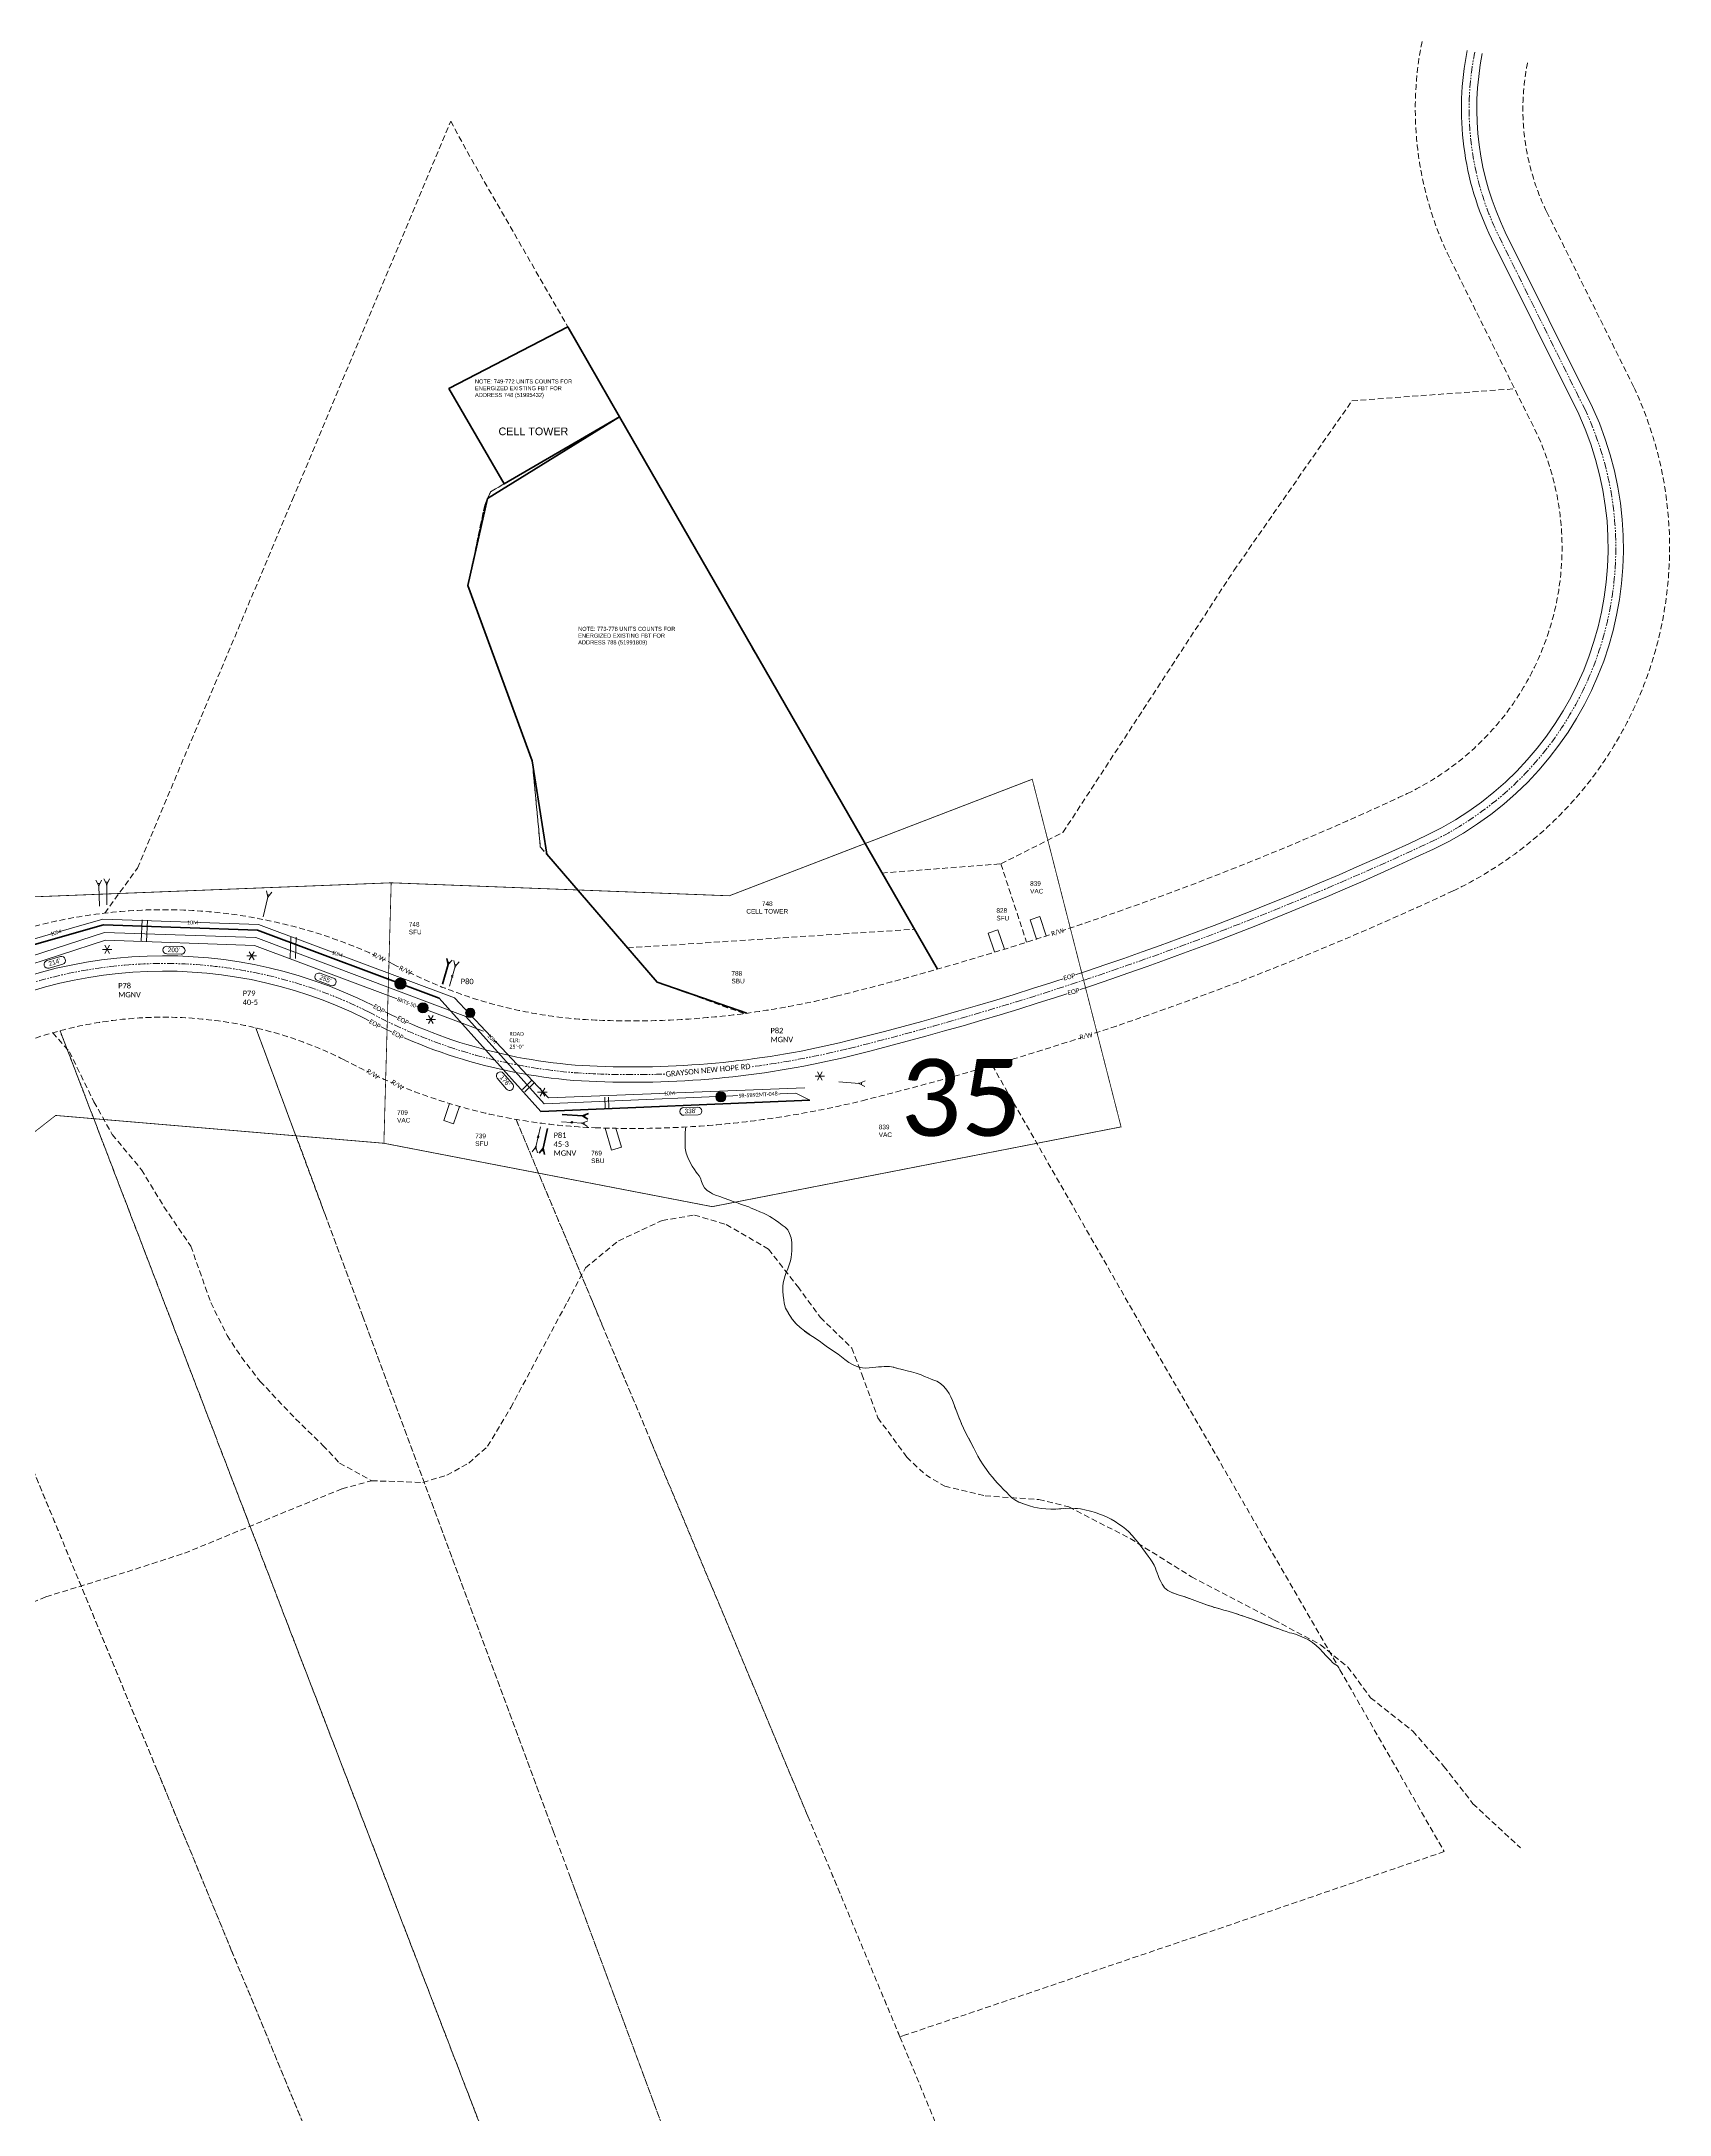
# Model space of a CAD drawing. Header units: inches. Extents: x 0 to 2372193, y 0 to 1426201.
# Drawn here: x 2370074 to 2372193, y 1423503 to 1426201 of the extents above; entities that cross this region are included whole.
import ezdxf
from ezdxf import colors
from ezdxf.entities.mleader import LeaderData, LeaderLine
from ezdxf.enums import TextEntityAlignment as Align
from ezdxf.math import Vec2, Vec3

# ---------------------------------------------------------------- set-up
doc = ezdxf.new("R2010")
doc.units = ezdxf.units.IN
doc.header["$MEASUREMENT"] = 0
doc.linetypes.add('DASHED', pattern=[0.75, 0.5, -0.25])
doc.linetypes.add('PHANTOM2', pattern=[1.25, 0.625, -0.125, 0.125, -0.125, 0.125, -0.125])
for name, color, linetype in [('ADDRESS', 6, 'Continuous'), ('AERIAL CABLE EX', 5, 'Continuous'), ('Center Line', 1, 'PHANTOM2'), ('EOP', 6, 'Continuous'), ('ga_clayton', 7, 'Continuous'), ('Grouping_Boundary', 2, 'Continuous'), ('HOUSE', 162, 'Continuous'), ('LINE LABELS', 7, 'Continuous'), ('Parcels', 7, 'Continuous'), ('POLE INFO', 7, 'Continuous'), ('REELS BUBBLES', 87, 'Continuous'), ('Right_of_Way', 7, 'Continuous'), ('SPAN LENGTHS', 7, 'Continuous'), ('STREET NAMES', 250, 'Continuous')]:
    doc.layers.add(name, color=color, linetype=linetype)
for name, color, linetype, lineweight in [('AnchorGuyProposed', 1, 'Continuous', 50), ('AnchorGuyRemove', 7, 'Continuous', 0), ('DRIVEWAYS', 250, 'Continuous', 20), ('OVERLASH', 255, 'Continuous', 0), ('Poles', 7, 'Continuous', 0), ('PROP CABLE', 1, 'Continuous', 50), ('PROPOSED_AERIAL', 1, 'Continuous', 60), ('ROAD CLEARENCE TEXT', 7, 'Continuous', 0)]:
    doc.layers.add(name, color=color, linetype=linetype, lineweight=lineweight)
doc.styles.add('Annotative', font='arial.ttf')
doc.styles.add('calibri', font='calibri.ttf')
doc.styles.add('Legend', font='calibri.ttf')
doc.styles.add('PROPOSED', font='calibri.ttf')
doc.styles.get("Standard").update_dxf_attribs({"font": 'arial.ttf'})

# ---------------------------------------------------------------- blocks, each defined once
blk = doc.blocks.new('_Open90')
at = {"color": 0, "linetype": 'ByBlock', "lineweight": -2}
for p, q in [((0, 0), (-1, 0)), ((-0.5, 0.5), (0, 0)), ((0, 0), (-0.5, -0.5))]:
    blk.add_line(p, q, dxfattribs=at)
blk = doc.blocks.new('ACMAP_ANN_TEMPLATE_SPANS')
at = {"color": 0, "linetype": 'ByBlock', "lineweight": -2}
for p, q in [((-8.2, 12.5), (22.7, 12.5)), ((-8.2, -4.5), (22.7, -4.5))]:
    blk.add_line(p, q, dxfattribs=at)
for centre, start, end in [((-8.2, 4), 90, 270), ((22.7, 4), 270, 90)]:
    blk.add_arc(centre, 8.49, start, end, dxfattribs=at)
at = {"color": 18, "lineweight": 50, "true_color": 0x000000, "style": 'Annotative'}
blk.add_attdef('AERIALFOOT', text='', height=10, dxfattribs=at).set_placement((6.7, 4.7), align=Align.MIDDLE_CENTER)
blk = doc.blocks.new('POLES')
at = {"layer": 'Poles'}
for points in [[(-0.93, 1.72), (1.13, -1.84)], [(-0.93, -1.84), (1.13, 1.71)], [(-1.96, -0.06), (2.16, -0.06)]]:
    blk.add_lwpolyline(points, dxfattribs=at)
blk = doc.blocks.new('*U267')
blk.add_line((-6.61, 5.28), (-7.09, 4.61))
for points in [[(-7.28, 6.53), (-6.18, 4.46), (-8.49, 4.83)], [(-6.18, 4.46), (-5.96, 4.49)], [(0, 0), (-6.18, 4.46)], [(-6.14, 4.24), (-6.18, 4.46)]]:
    blk.add_lwpolyline(points)
blk = doc.blocks.new('*U266')
blk.add_line((-6.46, 5.46), (-6.96, 4.8))
for points in [[(-7.09, 6.73), (-6.05, 4.63), (-8.35, 5.06)], [(-6.05, 4.63), (-5.83, 4.65)], [(0, 0), (-6.05, 4.63)], [(-6.03, 4.4), (-6.05, 4.63)]]:
    blk.add_lwpolyline(points)
blk = doc.blocks.new('*U268')
blk.add_line((-4.92, 6.88), (-5.57, 6.37))
for points in [[(-5.22, 8.27), (-4.73, 5.97), (-6.85, 6.96)], [(-4.76, 5.75), (-4.73, 5.97)], [(0, 0), (-4.73, 5.97)], [(-4.73, 5.97), (-4.5, 5.95)]]:
    blk.add_lwpolyline(points)
blk = doc.blocks.new('*U263')
for p, q in [((-7.45, 1.57), (-9.72, 0.98)), ((-9.3, 3.02), (-7.45, 1.57)), ((-8.18, 2.14), (-8.35, 1.34))]:
    blk.add_line(p, q)
for points in [[(-7.27, 1.7), (-7.45, 1.57)], [(0, 0), (-7.45, 1.57)], [(-7.45, 1.57), (-7.33, 1.38)], [(-3.35, 1.04), (-4.1, 0.54)], [(-3.98, 1.16), (-3.48, 0.41)]]:
    blk.add_lwpolyline(points)
blk = doc.blocks.new('*U269')
for p, q in [((-9.73, 0.99), (-7.45, 1.57)), ((-7.45, 1.57), (-9.28, 3.03)), ((-8.35, 1.34), (-8.18, 2.15)), ((-7.45, 1.57), (-7.26, 1.69)), ((0, 0), (-7.45, 1.57)), ((-7.33, 1.38), (-7.45, 1.57))]:
    blk.add_line(p, q)
blk = doc.blocks.new('*U262')
blk.add_line((-8.18, 2.14), (-8.35, 1.34))
for points in [[(-9.3, 3.02), (-7.45, 1.57), (-9.72, 0.98)], [(-7.45, 1.57), (-7.26, 1.69)], [(0, 0), (-7.45, 1.57)], [(-7.33, 1.38), (-7.45, 1.57)]]:
    blk.add_lwpolyline(points)
blk = doc.blocks.new('*U310')
at = {"linetype": 'Continuous', "lineweight": 0, "true_color": 0xffffff}
h = blk.add_hatch(color=7, dxfattribs=at)
h.dxf.hatch_style = 1
h.paths.add_polyline_path([(-0.122, 0, 1), (0.122, 0, 1)])
at = {"color": 0, "linetype": 'ByBlock', "lineweight": -2}
blk.add_circle((0, 0), 0.122, dxfattribs=at)
at = {"color": 0, "linetype": 'ByBlock', "lineweight": -2, "style": 'PROPOSED'}
blk.add_attdef('CCFN', text='', height=0.0844, dxfattribs=at).set_placement((0, 0), align=Align.MIDDLE_CENTER)
at = {"color": 0, "linetype": 'ByBlock', "lineweight": -2, "flags": 104}
blk.add_attdef('CCFA', text='', height=0.0844, dxfattribs=at).set_placement((0.206, 0.09), align=Align.TOP_LEFT)
blk = doc.blocks.new('*U386')
at = {"linetype": 'Continuous', "lineweight": 0}
for p, q in [((0.07, -2.46), (-3, 0.07)), ((0.7, -1.69), (-2.36, 0.84))]:
    blk.add_line(p, q, dxfattribs=at)
blk = doc.blocks.new('*U387')
at = {"linetype": 'Continuous', "lineweight": 0}
for p, q in [((0.07, -2.46), (-3, 0.07)), ((0.7, -1.69), (-2.36, 0.84))]:
    blk.add_line(p, q, dxfattribs=at)
blk = doc.blocks.new('*U388')
at = {"linetype": 'Continuous', "lineweight": 0}
for p, q in [((0.43, 0.67), (-2.64, 0.95)), ((0.33, -0.33), (-2.73, -0.04))]:
    blk.add_line(p, q, dxfattribs=at)
blk = doc.blocks.new('*U389')
at = {"linetype": 'Continuous', "lineweight": 0}
for p, q in [((0.13, -1.81), (-2.94, 0.03)), ((0.64, -0.96), (-2.43, 0.88))]:
    blk.add_line(p, q, dxfattribs=at)

msp = doc.modelspace()

# ---------------------------------------------------------------- linework, layer by layer
at = {"layer": 'AERIAL CABLE EX', "lineweight": 0}
msp.add_lwpolyline([(2371067.7, 1424839), (2370734.1, 1424825.8), (2370611.9, 1424955.9), (2370356.7, 1425051.5), (2370153.9, 1425058.3), (2369955.6, 1425001.6), (2369741.8, 1424866.4), (2369519.6, 1424718.6), (2369358.3, 1424614.1), (2369304.2, 1424580)], dxfattribs=at)
msp.add_lwpolyline([(2371074.4, 1424822.7), (2371055.9, 1424832), (2370728.6, 1424818.1), (2370626.6, 1424931.7), (2370353.3, 1425034.3), (2370156.2, 1425040.9), (2369965.8, 1424979.3), (2369755, 1424846), (2369532.9, 1424698.2), (2369367.6, 1424591.2)], dxfattribs=at).dxf.unprotected_set("ltscale", 0)
msp.add_lwpolyline([(2370649.6, 1424912.4), (2370351.3, 1425024.3), (2370157.6, 1425030.9), (2369981.2, 1424973.8), (2370007.3, 1424903.9, 0.04373), (2369923.9, 1424857, -0.003702), (2369713.9, 1424714.9), (2369713.9, 1424714.9)], format="xyb", dxfattribs=at).dxf.unprotected_set("ltscale", 0)
at = {"layer": 'DRIVEWAYS', "color": 1, "lineweight": 0}
for points in [[(2371314.5, 1425015.7), (2371306.3, 1425040.2), (2371319.2, 1425044.4), (2371327.6, 1425019.3)], [(2371369.2, 1425032.5), (2371360.9, 1425057.5), (2371373.8, 1425061.7), (2371382.1, 1425036.6)], [(2370618.4, 1424814.6), (2370610.6, 1424791.9), (2370597.8, 1424796.3), (2370605.3, 1424818.4)], [(2370822, 1424786.2), (2370829.3, 1424761.5), (2370816.3, 1424757.7), (2370807.8, 1424786.5)]]:
    msp.add_lwpolyline(points, dxfattribs=at)
at = {"layer": 'EOP', "color": 6, "lineweight": 0}
for points in [[(2367080.8, 1423854.2, 0.112816), (2366951.6, 1423770.6, 0.393062), (2366950.6, 1423723, 0.046066), (2367439.2, 1423265.8, 0.254264), (2367481.6, 1423258.9, 0.060613), (2367989.2, 1423508.4, 0.036183), (2368607.2, 1423984.2, -0.033395), (2369285.3, 1424505.7, 0.009631), (2369891.1, 1424904.8, -0.272511), (2370504.4, 1424946.7, 0.115543), (2370797.7, 1424866.9, 0.069849), (2371123.1, 1424899.8, 0.047882), (2371877.5, 1425167.6, 0.410134), (2372075.1, 1425715.5), (2371961.6, 1425943.9, -0.165182), (2371930, 1426188.9, 0.165182)], [(2367849.5, 1423092.4), (2367777.3, 1423012.9, -0.388062), (2367750.5, 1423010.4, 0.0118), (2367712.1, 1423038, -0.029043), (2367530.6, 1423185.3, -0.559479), (2367545, 1423260.6, 0.054205), (2368000.2, 1423491.7, 0.036183), (2368620.5, 1423969.2, -0.033382), (2369296.2, 1424488.9, 0.009628), (2369902.4, 1424888.3, -0.27236), (2370495.2, 1424929, 0.115413), (2370796.9, 1424846.9, 0.069853), (2371127.9, 1424880.4, 0.047891), (2371886.1, 1425149.5, 0.410395), (2372093.1, 1425724.2), (2371979.5, 1425952.7, -0.165144), (2371949.6, 1426184.9)]]:
    msp.add_lwpolyline(points, format="xyb", dxfattribs=at)
at = {"layer": 'HOUSE', "color": 1, "lineweight": 50}
msp.add_lwpolyline([(2370759.3, 1425829.2), (2370604.5, 1425748.9), (2370676.4, 1425624.9), (2370826.7, 1425712)], close=True, dxfattribs=at)
for points in [[(2370826.7, 1425712), (2370654.9, 1425605.9), (2370629.3, 1425492.8), (2370713, 1425264.3), (2370731.9, 1425142.8), (2370875.8, 1424976.3), (2370992.1, 1424936)], [(2371240.5, 1424993.4), (2370826.7, 1425712)]]:
    msp.add_lwpolyline(points, dxfattribs=at)
at = {"layer": 'Parcels', "color": 255, "linetype": 'DASHED', "lineweight": 0, "ltscale": 15}
for points in [[(2370156.5, 1425066.2), (2370199.2, 1425124.7), (2370401, 1425604.5), (2370607, 1426097), (2370628.2, 1426057.5), (2370826.7, 1425712), (2370658.7, 1425614.6), (2370651.1, 1425597.1), (2370629.3, 1425492.8), (2370713, 1425264.3), (2370723.5, 1425152.5), (2370875.8, 1424976.3), (2370988.5, 1424935.5)], [(2371323, 1425130.3), (2371403.7, 1425171.2), (2371626.2, 1425512), (2371779.9, 1425733.1), (2371991.6, 1425748.7)], [(2370988.5, 1424935.5), (2370875.8, 1424976.3), (2370723.5, 1425152.5), (2370713, 1425264.3), (2370629.3, 1425492.8), (2370651.1, 1425597.1), (2370658.7, 1425614.6), (2370826.7, 1425712), (2370977, 1425450.3), (2371160.7, 1425131.1), (2371168.1, 1425118.4), (2371237, 1425000), (2371240.5, 1424993.4)], [(2371240.5, 1424993.4), (2371237, 1425000), (2371168.1, 1425118.4), (2371323, 1425130.3), (2371403.7, 1425171.2)], [(2371323, 1425130.3), (2371356.3, 1425028.3)], [(2371323, 1425130.3), (2371356.3, 1425028.3)], [(2370837.2, 1425021), (2371210.6, 1425045.3)], [(2370098.4, 1424913.1), (2370151.1, 1424775.7), (2370390.3, 1424152), (2370754.3, 1423205.4), (2370757.5, 1423197), (2370646.5, 1423157.1), (2370574.4, 1423131.1), (2370574, 1423130.9), (2370565.5, 1423127.9), (2370565.3, 1423128.3), (2370561.7, 1423136.9), (2370321.3, 1423716.6), (2370224.8, 1423950.4), (2370033.3, 1424414.6), (2370000, 1424495.2), (2369988, 1424523.3), (2369922.3, 1424677.5), (2369872.4, 1424795.1)], [(2370089, 1424910.5), (2370110.6, 1424885.9), (2370142.4, 1424820.7), (2370166.4, 1424778.1), (2370204.3, 1424732.3), (2370233.7, 1424684), (2370268.6, 1424632.7), (2370294.6, 1424559.3), (2370315.8, 1424516.7), (2370334.5, 1424488.3), (2370358.8, 1424456.8), (2370405, 1424408), (2370440.4, 1424373.5), (2370462.2, 1424350.5), (2370504, 1424327.5)], [(2370353.4, 1424916.8), (2370440.2, 1424682.5), (2370442.2, 1424677.1), (2370443.4, 1424673.8), (2370492.5, 1424541.2), (2370740.6, 1423870.4), (2370762.7, 1423810.6), (2370960, 1423278.5), (2370962.8, 1423270.9), (2370893.7, 1423246.1), (2370757.5, 1423197), (2370754.3, 1423205.4), (2370390.3, 1424152), (2370151.1, 1424775.7), (2370098.4, 1424913.1)], [(2370098.4, 1424913.1), (2370098.4, 1424913.1)], [(2370098.4, 1424913.1), (2370098.4, 1424913.1)], [(2370960, 1423278.5), (2370762.7, 1423810.6), (2370740.6, 1423870.4), (2370492.5, 1424541.2), (2370443.4, 1424673.8), (2370442.2, 1424677.1), (2370440.2, 1424682.5), (2370353.4, 1424916.8)], [(2370353.4, 1424916.8), (2370353.4, 1424916.8)], [(2370353.4, 1424916.8), (2370353.4, 1424916.8)], [(2371311.6, 1424868.2), (2371502.3, 1424535.2), (2371761.3, 1424086.6), (2371756.8, 1424089), (2371754.8, 1424091), (2371752.5, 1424093.4), (2371749.5, 1424096.5), (2371746, 1424100.1), (2371742.5, 1424103.9), (2371737.7, 1424108.9), (2371733.2, 1424113.1), (2371728.7, 1424116.9), (2371723.5, 1424120.2), (2371717.7, 1424123.1), (2371711.8, 1424125.6), (2371706.3, 1424127.6), (2371701.7, 1424128.9), (2371698.5, 1424129.7), (2371694.3, 1424131.1), (2371689.8, 1424132.7), (2371684.8, 1424134.5), (2371675.8, 1424137.7), (2371668, 1424140.6), (2371660.3, 1424143.5), (2371652.5, 1424146.4), (2371643.5, 1424149.6), (2371634.3, 1424152.7), (2371625.7, 1424155.5), (2371618.7, 1424157.6), (2371613.3, 1424159.1), (2371606.5, 1424161), (2371599, 1424163.2), (2371590.8, 1424165.9), (2371582.5, 1424168.9), (2371575.3, 1424171.6), (2371568.5, 1424174.2), (2371561, 1424176.9), (2371553.7, 1424179.1), (2371546.5, 1424181.5), (2371540.3, 1424184.4), (2371536, 1424187.9), (2371534.5, 1424190.2), (2371532.8, 1424193), (2371531, 1424196.4), (2371529, 1424200.3), (2371527.5, 1424204), (2371526.3, 1424207.4), (2371525.2, 1424210.5), (2371524.3, 1424213.6), (2371522.3, 1424217.7), (2371520, 1424221.9), (2371517.3, 1424225.9), (2371514.8, 1424229.4), (2371511.3, 1424234), (2371507.7, 1424238.9), (2371503.8, 1424244.2), (2371498.7, 1424250.6), (2371494, 1424256.3), (2371489.7, 1424260.8), (2371485.8, 1424264.4), (2371481.3, 1424267.7), (2371476.5, 1424271), (2371471.5, 1424274.2), (2371466.3, 1424277.4), (2371461.3, 1424280), (2371456.5, 1424282.2), (2371451.5, 1424284.1), (2371446.3, 1424286), (2371439.7, 1424288), (2371426.7, 1424290.9), (2371415.2, 1424291.7), (2371404.7, 1424291.4), (2371394.5, 1424290.4), (2371387.8, 1424290.6), (2371381.3, 1424290.9), (2371375.2, 1424291.4), (2371370.5, 1424292), (2371365.8, 1424293), (2371360, 1424294.6), (2371353.8, 1424296.9), (2371346.5, 1424299.7), (2371341.3, 1424302.5), (2371337.2, 1424305.4), (2371333.8, 1424308.5), (2371330.5, 1424312), (2371326.5, 1424316.1), (2371322.5, 1424320.4), (2371318.5, 1424324.5), (2371315.2, 1424328), (2371312, 1424332), (2371308.2, 1424336.6), (2371304.2, 1424342), (2371300, 1424348.1), (2371296, 1424354.1), (2371293, 1424359.4), (2371290.5, 1424364.5), (2371287.7, 1424369.7), (2371284.2, 1424376.6), (2371280.5, 1424383.8), (2371277, 1424390.4), (2371274.2, 1424395.8), (2371271.8, 1424401.6), (2371268.8, 1424408.9), (2371265.5, 1424417.1), (2371262, 1424426.1), (2371260, 1424431.7), (2371258, 1424436.6), (2371255.8, 1424441.1), (2371252.7, 1424445.5), (2371248.8, 1424449.9), (2371244.3, 1424453.9), (2371239.8, 1424456.9), (2371235.8, 1424458.5), (2371232.2, 1424459.5), (2371228.2, 1424461.2), (2371223.7, 1424463.1), (2371219, 1424465.1), (2371212.8, 1424467.4), (2371206.8, 1424469), (2371201, 1424470.5), (2371194.5, 1424472.1), (2371183, 1424475.1), (2371178, 1424476), (2371173.7, 1424476.2), (2371171, 1424476), (2371167.5, 1424475.9), (2371163.8, 1424475.5), (2371160, 1424475.3), (2371155.7, 1424474.7), (2371151.5, 1424474.3), (2371147.2, 1424474), (2371143, 1424474.3), (2371136.8, 1424475.6), (2371130.5, 1424478.1), (2371125, 1424481.4), (2371120, 1424485.1), (2371115.7, 1424488.6), (2371111, 1424492.1), (2371106.3, 1424495.4), (2371102, 1424498.1), (2371097.3, 1424501.4), (2371092, 1424505.1), (2371086.3, 1424509.4), (2371080.2, 1424513.5), (2371073.5, 1424518), (2371067.2, 1424522.4), (2371061.5, 1424526.9), (2371056.5, 1424531.6), (2371051.5, 1424537.7), (2371046.7, 1424545), (2371042.8, 1424552.2), (2371041, 1424558.6), (2371040.5, 1424563), (2371039.7, 1424568.4), (2371039.3, 1424574.2), (2371039.3, 1424580.2), (2371039.7, 1424585.2), (2371040.8, 1424590), (2371042, 1424594.4), (2371043.5, 1424598.4), (2371045.5, 1424603.1), (2371047.5, 1424608.5), (2371049, 1424613.7), (2371050, 1424618.2), (2371050.5, 1424622.2), (2371050.7, 1424626.9), (2371051, 1424632), (2371050.7, 1424637.4), (2371049.8, 1424643.5), (2371048, 1424649.1), (2371045.5, 1424654), (2371042.2, 1424657.4), (2371038.5, 1424660.1), (2371034, 1424663.4), (2371029.8, 1424666.6), (2371025.8, 1424669.2), (2371022.2, 1424671.2), (2371018.3, 1424673.4), (2371014, 1424675.5), (2371009.3, 1424677.6), (2371003.5, 1424680), (2370998, 1424682.4), (2370995, 1424684), (2370993, 1424684.2), (2370989.5, 1424685.5), (2370985, 1424687.1), (2370980.3, 1424689), (2370974.5, 1424691.1), (2370968.7, 1424693.2), (2370962.8, 1424695.2), (2370957, 1424697.2), (2370951.5, 1424699.1), (2370947.7, 1424700.9), (2370944.8, 1424702.6), (2370940.8, 1424705.2), (2370937.2, 1424708.6), (2370935, 1424712.6), (2370933.5, 1424716.9), (2370932, 1424721.2), (2370930.2, 1424724.2), (2370928.2, 1424726.9), (2370926.5, 1424729), (2370924, 1424732.4), (2370921.2, 1424736.9), (2370918.5, 1424741.7), (2370915.5, 1424748), (2370913.3, 1424753.9), (2370912.2, 1424760.4), (2370912, 1424766.2), (2370912, 1424771.9), (2370912.2, 1424776.2), (2370912.2, 1424780.1), (2370912.5, 1424785.2), (2370912.7, 1424788)], [(2369872.4, 1424795.1), (2369922.3, 1424677.5), (2369988, 1424523.3), (2370000, 1424495.2), (2370033.3, 1424414.6), (2370224.8, 1423950.4), (2370321.3, 1423716.6), (2370561.7, 1423136.9)], [(2370912.7, 1424788), (2370912.5, 1424785.2), (2370912.2, 1424780.1), (2370912.2, 1424776.2), (2370912, 1424771.9), (2370912, 1424766.2), (2370912.2, 1424760.4), (2370913.3, 1424753.9), (2370915.5, 1424748), (2370918.5, 1424741.7), (2370921.2, 1424736.9), (2370924, 1424732.4), (2370926.5, 1424729), (2370928.2, 1424726.9), (2370930.2, 1424724.2), (2370932, 1424721.2), (2370933.5, 1424716.9), (2370935, 1424712.6), (2370937.2, 1424708.6), (2370940.8, 1424705.2), (2370944.8, 1424702.6), (2370947.7, 1424700.9), (2370951.5, 1424699.1), (2370957, 1424697.2), (2370962.8, 1424695.2), (2370968.7, 1424693.2), (2370974.5, 1424691.1), (2370980.3, 1424689), (2370985, 1424687.1), (2370989.5, 1424685.5), (2370993, 1424684.2), (2370995, 1424684), (2370998, 1424682.4), (2371003.5, 1424680), (2371009.3, 1424677.6), (2371014, 1424675.5), (2371018.3, 1424673.4), (2371022.2, 1424671.2), (2371025.8, 1424669.2), (2371029.8, 1424666.6), (2371034, 1424663.4), (2371038.5, 1424660.1), (2371042.2, 1424657.4), (2371045.5, 1424654), (2371048, 1424649.1), (2371049.8, 1424643.5), (2371050.7, 1424637.4), (2371051, 1424632), (2371050.7, 1424626.9), (2371050.5, 1424622.2), (2371050, 1424618.2), (2371049, 1424613.7), (2371047.5, 1424608.5), (2371045.5, 1424603.1), (2371043.5, 1424598.4), (2371042, 1424594.4), (2371040.8, 1424590), (2371039.7, 1424585.2), (2371039.3, 1424580.2), (2371039.3, 1424574.2), (2371039.7, 1424568.4), (2371040.5, 1424563), (2371041, 1424558.6), (2371042.8, 1424552.2), (2371046.7, 1424545), (2371051.5, 1424537.7), (2371056.5, 1424531.6), (2371061.5, 1424526.9), (2371067.2, 1424522.4), (2371073.5, 1424518), (2371080.2, 1424513.5), (2371086.3, 1424509.4), (2371092, 1424505.1), (2371097.3, 1424501.4), (2371102, 1424498.1), (2371106.3, 1424495.4), (2371111, 1424492.1), (2371115.7, 1424488.6), (2371120, 1424485.1), (2371125, 1424481.4), (2371130.5, 1424478.1), (2371136.8, 1424475.6), (2371143, 1424474.3), (2371147.2, 1424474), (2371151.5, 1424474.3), (2371155.7, 1424474.7), (2371160, 1424475.3), (2371163.8, 1424475.5), (2371167.5, 1424475.9), (2371171, 1424476), (2371173.7, 1424476.2), (2371178, 1424476), (2371183, 1424475.1), (2371194.5, 1424472.1), (2371201, 1424470.5), (2371206.8, 1424469), (2371212.8, 1424467.4), (2371219, 1424465.1), (2371223.7, 1424463.1), (2371228.2, 1424461.2), (2371232.2, 1424459.5), (2371235.8, 1424458.5), (2371239.8, 1424456.9), (2371244.3, 1424453.9), (2371248.8, 1424449.9), (2371252.7, 1424445.5), (2371255.8, 1424441.1), (2371258, 1424436.6), (2371260, 1424431.7), (2371262, 1424426.1), (2371265.5, 1424417.1), (2371268.8, 1424408.9), (2371271.8, 1424401.6), (2371274.2, 1424395.8), (2371277, 1424390.4), (2371280.5, 1424383.8), (2371284.2, 1424376.6), (2371287.7, 1424369.7), (2371290.5, 1424364.5), (2371293, 1424359.4), (2371296, 1424354.1), (2371300, 1424348.1), (2371304.2, 1424342), (2371308.2, 1424336.6), (2371312, 1424332), (2371315.2, 1424328), (2371318.5, 1424324.5), (2371322.5, 1424320.4), (2371326.5, 1424316.1), (2371330.5, 1424312), (2371333.8, 1424308.5), (2371337.2, 1424305.4), (2371341.3, 1424302.5), (2371346.5, 1424299.7), (2371353.8, 1424296.9), (2371360, 1424294.6), (2371365.8, 1424293), (2371370.5, 1424292), (2371375.2, 1424291.4), (2371381.3, 1424290.9), (2371387.8, 1424290.6), (2371394.5, 1424290.4), (2371404.7, 1424291.4), (2371415.2, 1424291.7), (2371426.7, 1424290.9), (2371439.7, 1424288), (2371446.3, 1424286), (2371451.5, 1424284.1), (2371456.5, 1424282.2), (2371461.3, 1424280), (2371466.3, 1424277.4), (2371471.5, 1424274.2), (2371476.5, 1424271), (2371481.3, 1424267.7), (2371485.8, 1424264.4), (2371489.7, 1424260.8), (2371494, 1424256.3), (2371498.7, 1424250.6), (2371503.8, 1424244.2), (2371507.7, 1424238.9), (2371511.3, 1424234), (2371514.8, 1424229.4), (2371517.3, 1424225.9), (2371520, 1424221.9), (2371522.3, 1424217.7), (2371524.3, 1424213.6), (2371525.2, 1424210.5), (2371526.3, 1424207.4), (2371527.5, 1424204), (2371529, 1424200.3), (2371531, 1424196.4), (2371532.8, 1424193), (2371534.5, 1424190.2), (2371536, 1424187.9), (2371540.3, 1424184.4), (2371546.5, 1424181.5), (2371553.7, 1424179.1), (2371561, 1424176.9), (2371568.5, 1424174.2), (2371575.3, 1424171.6), (2371582.5, 1424168.9), (2371590.8, 1424165.9), (2371599, 1424163.2), (2371606.5, 1424161), (2371613.3, 1424159.1), (2371618.7, 1424157.6), (2371625.7, 1424155.5), (2371634.3, 1424152.7), (2371643.5, 1424149.6), (2371652.5, 1424146.4), (2371660.3, 1424143.5), (2371668, 1424140.6), (2371675.8, 1424137.7), (2371684.8, 1424134.5), (2371689.8, 1424132.7), (2371694.3, 1424131.1), (2371698.5, 1424129.7), (2371701.7, 1424128.9), (2371706.3, 1424127.6), (2371711.8, 1424125.6), (2371717.7, 1424123.1), (2371723.5, 1424120.2), (2371728.7, 1424116.9), (2371733.2, 1424113.1), (2371737.7, 1424108.9), (2371742.5, 1424103.9), (2371746, 1424100.1), (2371749.5, 1424096.5), (2371752.5, 1424093.4), (2371754.8, 1424091), (2371756.8, 1424089), (2371761.3, 1424086.6), (2371762.7, 1424084), (2371764.2, 1424081.4), (2371900, 1423844.8), (2371586.8, 1423737.6), (2371200.5, 1423606.7), (2371200, 1423606.5), (2371191.5, 1423603.6), (2371071.7, 1423890.8), (2370867.9, 1424377.7), (2370803.7, 1424530.9), (2370803.4, 1424531.8), (2370797, 1424546.9), (2370795.6, 1424550.2), (2370791.3, 1424560.6), (2370691.9, 1424797.8)], [(2370691.9, 1424797.8), (2370791.3, 1424560.6), (2370795.6, 1424550.2), (2370797, 1424546.9), (2370803.4, 1424531.8), (2370803.7, 1424530.9), (2370867.9, 1424377.7), (2371071.7, 1423890.8), (2371191.5, 1423603.6), (2371273.7, 1423405.7)], [(2370504, 1424327.5), (2370570.5, 1424325.2), (2370601.8, 1424334.6), (2370630.4, 1424350.5), (2370654.9, 1424372.3), (2370685, 1424422.6), (2370758.7, 1424560.4), (2370782.3, 1424604.5), (2370825.2, 1424639.7), (2370881.9, 1424666.1), (2370924, 1424673.3), (2370965.6, 1424661), (2371020.7, 1424628.7), (2371058.5, 1424580.1), (2371088.1, 1424540.1), (2371129, 1424499.9), (2371142, 1424466), (2371162.8, 1424409.5), (2371200.5, 1424358.1), (2371225.1, 1424335), (2371249.8, 1424320.4), (2371302.6, 1424307.7), (2371372.4, 1424303), (2371411.3, 1424293.5), (2371491.2, 1424252.2), (2371570.9, 1424202.5), (2371678.4, 1424146.4), (2371739, 1424113.9), (2371774.6, 1424085), (2371804.2, 1424045), (2371859, 1424001.6), (2371899.6, 1423955.7), (2371937.4, 1423907.1), (2371999.3, 1423849.6)], [(2369510.2, 1423493.2), (2369506.3, 1423557.6), (2369490.4, 1423689.5), (2369479.5, 1423801.7), (2369467.3, 1423866.3), (2369460, 1423905.6), (2369467, 1423937.6), (2369481, 1423967.2), (2369501.3, 1423992.8), (2369533, 1424015.5), (2369566.9, 1424028.5), (2369631.4, 1424035.1), (2369709.9, 1424044.1), (2369791.6, 1424067.1), (2369918.5, 1424105.5), (2370079.9, 1424176.5), (2370164.5, 1424202.2), (2370260.4, 1424233.1), (2370374.9, 1424280.2), (2370465.4, 1424316.9), (2370504, 1424327.5)]]:
    msp.add_lwpolyline(points, dxfattribs=at)
at = {"layer": 'PROPOSED_AERIAL', "color": 5, "lineweight": 50}
msp.add_lwpolyline([(2371074.4, 1424822.7), (2370724.3, 1424807.9), (2370591.8, 1424955.4), (2370355.3, 1425044.2), (2370154.8, 1425051), (2369958.6, 1424994.9), (2369745.8, 1424860.3), (2369523.6, 1424712.5), (2369364.6, 1424609.5), (2369362.1, 1424599.6)], dxfattribs=at)
at = {"layer": 'Right_of_Way', "color": 3, "linetype": 'DASHED', "lineweight": 0, "ltscale": 15}
for points in [[(2367126.7, 1423805.8, 0.106859), (2367019.2, 1423751.2, 0.044225), (2367480.7, 1423322.2, 0.058393), (2367956.3, 1423558.6, 0.036184), (2368567.4, 1424029.1, -0.033431), (2369252.6, 1424556, 0.009642), (2369857.2, 1424954.3, -0.272934), (2370532.1, 1424999.9, 0.115961), (2370799.9, 1424926.8, 0.069836), (2371108.7, 1424958, 0.047854), (2371851.9, 1425221.8, 0.409221), (2372021, 1425689.6), (2371907.8, 1425917.3, -0.16528), (2371871.1, 1426200.8)], [(2372008.4, 1426173.1, 0.165009), (2372033.3, 1425979.3), (2372147.2, 1425750.1, -0.411081), (2371911.7, 1425095.2, -0.047915), (2371142.4, 1424822.1, -0.069866), (2370794.7, 1424786.9, -0.115042), (2370467.5, 1424875.7, 0.271871), (2369936.4, 1424838.9, -0.009617), (2369328.9, 1424438.6, 0.033345), (2368660.3, 1423924.3, -0.036183), (2368033.1, 1423441.5, -0.030314), (2367627.1, 1423219.8, 0.022659), (2367763.8, 1423111.6, -0.006093), (2367785.6, 1423096.3), (2367812.5, 1423126)]]:
    msp.add_lwpolyline(points, format="xyb", dxfattribs=at)

# ---------------------------------------------------------------- block references
at = {"layer": 'AnchorGuyProposed'}
for p, xscale, yscale, zscale, rotation in [((2370596, 1424973.6), -3.5, -3.5, -3.5, 85.76669728290477), ((2370751.8, 1424804.3), -3.5, -3.5, -3.5, 7.701159422781467), ((2370733, 1424786.1), -3.499999999999999, -3.499999999999999, -3.499999999999999, 269.040673398712)]:
    msp.add_blockref('*U269', p, dxfattribs=dict(at, xscale=xscale, yscale=yscale, zscale=zscale, rotation=rotation))
at = {"layer": 'AnchorGuyRemove'}
for name, p, xscale, yscale, zscale, rotation in [('*U267', (2370149.9, 1425075.1), -3.5, -3.5, -3.5, 127.8195479728475), ('*U266', (2370159.3, 1425076.9), -3.5, -3.5, -3.5, 127.8195479728475), ('*U268', (2370362.6, 1425061.2), -3.5, -3.5, -3.5, 127.8195479728475), ('*U263', (2370605.1, 1424971.1), -3.5, -3.5, -3.5, 85.76669728290477), ('*U262', (2371112, 1424846.6), -3.5, -3.5, -3.5, 7.701159422781467), ('*U263', (2370723.8, 1424788.1), -3.499999999999999, -3.499999999999999, -3.499999999999999, 269.040673398712), ('*U263', (2370751.2, 1424794.8), -3.5, -3.5, -3.5, 7.701159422781467)]:
    msp.add_blockref(name, p, dxfattribs=dict(at, xscale=xscale, yscale=yscale, zscale=zscale, rotation=rotation))
at = {"layer": 'ga_clayton', "xscale": 3, "yscale": 3, "zscale": 3}
for p in [(2370159.4, 1425019.2), (2370347.5, 1425010.9), (2370580.7, 1424928), (2371087, 1424854.4), (2370725.9, 1424833.4)]:
    msp.add_blockref('POLES', p, dxfattribs=at)
at = {"layer": 'OVERLASH', "color": 18, "true_color": 0x000000}
for name, p, xscale, yscale, zscale, rotation in [('*U386', (2370198.8, 1425046.4), 6.997610170159895, 6.997610170159895, 6.997610170159895, 127.0850149965555), ('*U387', (2370392.5, 1425024.2), 6.997610170159895, 6.997610170159895, 6.997610170159895, 127.0850149965555), ('*U389', (2370706.9, 1424846.5), 4.593370681340366, 4.593370681340366, 4.593370681340366, 75.79619128486775), ('*U388', (2370810.8, 1424825.1), 4.593370681340366, 4.593370681340366, 4.593370681340366, 96.99422917935803)]:
    msp.add_blockref(name, p, dxfattribs=dict(at, xscale=xscale, yscale=yscale, zscale=zscale, rotation=rotation))
at = {"layer": 'REELS BUBBLES', "color": 250, "lineweight": 0}
for p, xscale, yscale, zscale, values in [((2370632.4, 1424936.4), 49.73241858680507, 49.73241858680507, 49.73241858680507, {'CCFN': '80'}), ((2370958.4, 1424827.1), 54.17900581686615, 54.17900581686615, 54.17900581686615, {'CCFN': '94'})]:
    msp.add_blockref('*U310', p, dxfattribs=dict(at, xscale=xscale, yscale=yscale, zscale=zscale)).add_auto_attribs(values)
at = {"layer": 'SPAN LENGTHS', "lineweight": 0}
ref = msp.add_blockref('ACMAP_ANN_TEMPLATE_SPANS', (2370242.3, 1425015.7), dxfattribs=dict(at, xscale=0.6, yscale=0.6, zscale=0.6, rotation=358.4926812658116))
ref.add_attrib('AERIALFOOT', "200'", dxfattribs={"layer": 'PROP CABLE', "height": 6, "rotation": 358.4927, "style": 'Annotative'}).set_placement((2370246.4, 1425018.4), align=Align.MIDDLE_CENTER)
ref = msp.add_blockref('ACMAP_ANN_TEMPLATE_SPANS', (2370088, 1424998.6), dxfattribs=dict(at, xscale=0.6000000000000001, yscale=0.6000000000000001, zscale=0.6000000000000001, rotation=16.57581453265061))
ref.add_attrib('AERIALFOOT', "214'", dxfattribs={"layer": 'PROP CABLE', "height": 6, "rotation": 16.5758, "style": 'Annotative'}).set_placement((2370091.1, 1425002.5), align=Align.MIDDLE_CENTER)
ref = msp.add_blockref('ACMAP_ANN_TEMPLATE_SPANS', (2370439, 1424979.2), dxfattribs=dict(at, xscale=0.6, yscale=0.6, zscale=0.6, rotation=340.0954356965564))
ref.add_attrib('AERIALFOOT', "255'", dxfattribs={"layer": 'PROP CABLE', "height": 6, "rotation": 340.0954, "style": 'Annotative'}).set_placement((2370443.8, 1424980.5), align=Align.MIDDLE_CENTER)
ref = msp.add_blockref('ACMAP_ANN_TEMPLATE_SPANS', (2370672.8, 1424849.3), dxfattribs=dict(at, xscale=0.5999999999999999, yscale=0.5999999999999999, zscale=0.5999999999999999, rotation=310.7782512053648))
ref.add_attrib('AERIALFOOT', "176'", dxfattribs={"layer": 'PROP CABLE', "height": 6, "rotation": 310.7783, "style": 'Annotative'}).set_placement((2370677.6, 1424848.1), align=Align.MIDDLE_CENTER)
ref = msp.add_blockref('ACMAP_ANN_TEMPLATE_SPANS', (2370915.1, 1424805.9), dxfattribs=dict(at, xscale=0.5999999999999999, yscale=0.5999999999999999, zscale=0.5999999999999999, rotation=1.529964022912088))
ref.add_attrib('AERIALFOOT', "338'", dxfattribs={"layer": 'PROP CABLE', "height": 6, "rotation": 1.53, "style": 'Annotative'}).set_placement((2370919, 1424808.8), align=Align.MIDDLE_CENTER)

# ---------------------------------------------------------------- texts
at = {"layer": 'ADDRESS', "color": 1, "lineweight": 35, "char_height": 6, "attachment_point": 1}
for s, insert in [('839\\PVAC', (2371361, 1425107.8)), ('828\\PSFU', (2371317.1, 1425072.7)), ('748\\PSFU', (2370552.3, 1425054.7)), ('788\\PSBU', (2370972.3, 1424990.8)), ('709\\PVAC', (2370537.1, 1424809.7)), ('739\\PSFU', (2370638.8, 1424779.2)), ('839\\PVAC', (2371164, 1424790.9)), ('769\\PSBU', (2370789.7, 1424756.9))]:
    msp.add_mtext(s, dxfattribs=dict(at, insert=insert))
at = {"layer": 'ADDRESS', "color": 1, "lineweight": 35, "insert": (2371018.9, 1425081.6), "char_height": 6, "width": 54.445, "attachment_point": 2}
msp.add_mtext('748\\PCELL TOWER', dxfattribs=at)
at = {"layer": 'ga_clayton'}
msp.add_text('CELL TOWER', height=10, dxfattribs=at).set_placement((2370669.1, 1425688.3))
at = {"layer": 'Grouping_Boundary', "style": 'PROPOSED'}
msp.add_text('35', height=100, dxfattribs=at).set_placement((2371192.3, 1424776.3))
at = {"layer": 'POLE INFO', "char_height": 7, "width": 0.296, "attachment_point": 1, "style": 'calibri'}
for s, insert in [('P78\\PMGNV', (2370174.1, 1424975.3)), ('P79\\P40-5', (2370336.1, 1424965.4)), ('P82\\PMGNV', (2371023.1, 1424916.9)), ('P81\\P45-3\\PMGNV', (2370740.8, 1424780.7))]:
    msp.add_mtext(s, dxfattribs=dict(at, insert=insert))
at = {"layer": 'POLE INFO', "insert": (2370620, 1424980.8), "char_height": 7, "attachment_point": 1, "style": 'calibri'}
msp.add_mtext('P80', dxfattribs=at)
at = {"layer": 'ROAD CLEARENCE TEXT', "lineweight": 50, "insert": (2370683.3, 1424911.6), "char_height": 5, "attachment_point": 1, "style": 'PROPOSED'}
msp.add_mtext_dynamic_manual_height_columns('ROAD CLR:\\P25\'-0"', width=26.234, gutter_width=50, heights=[0], dxfattribs=at)

# ---------------------------------------------------------------- leaders
at = {"layer": 'ga_clayton'}
ml = msp.add_multileader_mtext('Standard', dxfattribs=at)
ml.set_content('\\pxt10;NOTE: 749-772 UNITS COUNTS FOR\\P\\ptz;ENERGIZED EXISTING FBT FOR \\PADDRESS 748 (51995432)', color=256)
ml.set_leader_properties(color=256, linetype='ByLayer', lineweight=30)
ml.set_arrow_properties(name='OPEN90')
ml.build(insert=Vec2(0, 0))
ml.multileader.update_dxf_attribs({"leader_type": 2, "dogleg_length": 0.36, "arrow_head_size": 22.6, "scale": 5})
ctx = ml.context
ctx.base_point, ctx.scale, ctx.char_height, ctx.arrow_head_size, ctx.landing_gap_size, ctx.plane_origin = Vec3(2370638.2, 1425758.3), 5, 5.278, 22.6, 0.203, Vec3(2370622, 1425682.5)
notes = []
notes.append((ctx, [(0, (0, 0, 0), (0, 0), (1, 0), 1, [])]))
ctx.mtext.insert, ctx.mtext.width, ctx.mtext.defined_height, ctx.mtext.flow_direction = Vec3(2370638.4, 1425760.9), 154.065, 53.2, 5
ml = msp.add_multileader_mtext('Standard', dxfattribs=at)
ml.set_content('\\pxt10;NOTE: 773-778 UNITS COUNTS FOR\\P\\ptz;ENERGIZED EXISTING FBT FOR \\PADDRESS 788 (51991809)', color=256)
ml.set_leader_properties(color=256, linetype='ByLayer', lineweight=30)
ml.set_arrow_properties(name='OPEN90')
ml.build(insert=Vec2(0, 0))
ml.multileader.update_dxf_attribs({"leader_type": 2, "dogleg_length": 0.36, "arrow_head_size": 22.6, "scale": 5})
ctx = ml.context
ctx.base_point, ctx.scale, ctx.char_height, ctx.arrow_head_size, ctx.landing_gap_size, ctx.plane_origin = Vec3(2370772.5, 1425436.3), 5, 5.278, 22.6, 0.203, Vec3(2370756.3, 1425360.5)
notes.append((ctx, [(0, (0, 0, 0), (0, 0), (1, 0), 1, [])]))
ctx.mtext.insert, ctx.mtext.width, ctx.mtext.defined_height, ctx.mtext.flow_direction = Vec3(2370772.7, 1425438.9), 154.065, 53.2, 5
for ctx, leaders in notes:
    for number, flags, end, landing, length, lines in leaders:
        leader = LeaderData()
        leader.index, (leader.has_last_leader_line, leader.has_dogleg_vector, leader.attachment_direction) = number, flags
        leader.last_leader_point, leader.dogleg_vector, leader.dogleg_length = Vec3(end), Vec3(landing), length
        for number, points, colour, breaks in lines:
            line = LeaderLine()
            line.index, line.vertices, line.color, line.breaks = number, Vec3.list(points), colors.encode_raw_color(colour), breaks
            leader.lines.append(line)
        ctx.leaders.append(leader)

# ---------------------------------------------------------------- next in the draw order: texts
at = {"layer": 'AERIAL CABLE EX', "char_height": 5, "attachment_point": 5, "style": 'Legend', "bg_fill": 3, "box_fill_scale": 1.1, "bg_fill_color": 256, "bg_fill_transparency": 0}
for s, insert, width, rotation in [('\\pxqc;BKTS-50', (2370549.6, 1424949.9), 26.008, 339.0253), ('\\pxqc;SR-5B92MT-048', (2371007, 1424829.9), 51.258, 3.3551)]:
    msp.add_mtext(s, dxfattribs=dict(at, insert=insert, width=width, rotation=rotation))

# ---------------------------------------------------------------- next in the draw order: linework, layer by layer
at = {"layer": 'Center Line', "color": 7, "linetype": 'PHANTOM2', "lineweight": 0, "ltscale": 15}
msp.add_lwpolyline([(2367457.3, 1423239.5, 0.063083), (2367994.7, 1423500.1, 0.036183), (2368613.9, 1423976.7, -0.033388), (2369290.7, 1424497.3, 0.00963), (2369896.8, 1424896.6, -0.272436), (2370499.8, 1424937.8, 0.115478), (2370797.3, 1424856.9, 0.069851), (2371125.5, 1424890.1, 0.047886), (2371881.8, 1425158.5, 0.410267), (2372084.1, 1425719.8), (2371970.6, 1425948.3, -0.165163), (2371939.8, 1426186.9)], format="xyb", dxfattribs=at)
msp.add_lwpolyline([(2367457.3, 1423239.5, 0.063083), (2367994.7, 1423500.1, 0.036183), (2368613.9, 1423976.7, -0.033388), (2369290.7, 1424497.3, 0.00963), (2369896.8, 1424896.6, -0.272436), (2370499.8, 1424937.8, 0.115478), (2370797.3, 1424856.9, 0.069851), (2371125.5, 1424890.1, 0.047886), (2371881.8, 1425158.5, 0.410267), (2372084.1, 1425719.8), (2371970.6, 1425948.3, -0.165163), (2371939.8, 1426186.9)], format="xyb", dxfattribs=at)
at = {"layer": 'Grouping_Boundary', "const_width": 1}
for points in [[(2370529.4, 1425105.7), (2370519.9, 1424766.7), (2370519.9, 1424766.7), (2370947.2, 1424684.2), (2371479.4, 1424788), (2371363.8, 1425240.5), (2370969.5, 1425088.8)], [(2369730.6, 1424519.6), (2369509.7, 1424819.3), (2369805.6, 1425077.3), (2370529.4, 1425105.7), (2370519.9, 1424766.7), (2370092.7, 1424802.9)]]:
    msp.add_lwpolyline(points, close=True, dxfattribs=at)

# ---------------------------------------------------------------- next in the draw order: texts
at = {"color": 7, "char_height": 5, "attachment_point": 5, "style": 'Legend', "bg_fill": 3, "box_fill_scale": 1, "bg_fill_color": 256, "bg_fill_transparency": 0}
for insert, rotation in [((2370093, 1425040.8), 16.0451), ((2370271, 1425054), 359.0461), ((2370459.1, 1425013.2), 341.2052), ((2370660.9, 1424902.5), 312.3852), ((2370891.4, 1424831.7), 1.6539)]:
    msp.add_mtext_dynamic_manual_height_columns('10M', width=6.069, gutter_width=1, heights=[6.67], dxfattribs=dict(at, insert=insert, rotation=rotation))
at = {"layer": 'LINE LABELS', "char_height": 6, "attachment_point": 5, "style": 'Legend', "bg_fill": 3, "box_fill_scale": 1.1, "bg_fill_color": 256, "bg_fill_transparency": 0}
for s, insert, width, rotation in [('\\pxqc;R/W', (2371396.9, 1425041.5), 11.311, 17.3694), ('\\pxqc;R/W', (2370513.5, 1425008.8), 11.311, 332.9415), ('\\pxqc;R/W', (2370547.8, 1424991.7), 11.311, 332.9415), ('\\pxqc;EOP', (2371412, 1424983.3), 15.519, 14.6239), ('\\pxqc;EOP', (2370513.5, 1424941.8), 15.519, 330.196), ('\\pxqc;R/W', (2371433.8, 1424906.2), 11.311, 11.5786), ('\\pxqc;R/W', (2370505.3, 1424856.7), 11.311, 327.1507), ('\\pxqc;R/W', (2370537.5, 1424842.6), 11.311, 327.1507)]:
    msp.add_mtext(s, dxfattribs=dict(at, insert=insert, width=width, rotation=rotation))
at = {"layer": 'STREET NAMES', "color": 6, "insert": (2370941.8, 1424861.8), "char_height": 7, "attachment_point": 5, "rotation": 5.3346, "style": 'Legend', "bg_fill": 3, "box_fill_scale": 1, "bg_fill_color": 256, "bg_fill_transparency": 0}
msp.add_mtext_dynamic_manual_height_columns('{\\C7;GRAYSON NEW HOPE RD}', width=111.575, gutter_width=33.6, heights=[0], dxfattribs=at)

# ---------------------------------------------------------------- next in the draw order: block references
at = {"layer": 'REELS BUBBLES', "color": 250, "lineweight": 0, "xscale": 60, "yscale": 60, "zscale": 60}
msp.add_blockref('*U310', (2370541.4, 1424974.4), dxfattribs=at).add_auto_attribs({'CCFN': '21'})

# ---------------------------------------------------------------- next in the draw order: texts
at = {"layer": 'LINE LABELS', "char_height": 6, "width": 15.519, "attachment_point": 5, "style": 'Legend', "bg_fill": 3, "box_fill_scale": 1.1, "bg_fill_color": 256, "bg_fill_transparency": 0}
for insert, rotation in [((2371417.5, 1424964), 13.5981), ((2370508.1, 1424922.1), 329.1701), ((2370544.7, 1424926.7), 330.196)]:
    msp.add_mtext('\\pxqc;EOP', dxfattribs=dict(at, insert=insert, rotation=rotation))

# ---------------------------------------------------------------- next in the draw order: block references
at = {"layer": 'REELS BUBBLES', "color": 250, "lineweight": 0, "xscale": 54.17900581686615, "yscale": 54.17900581686615, "zscale": 54.17900581686615}
msp.add_blockref('*U310', (2370570.8, 1424942.9), dxfattribs=at).add_auto_attribs({'CCFN': '86'})

# ---------------------------------------------------------------- next in the draw order: texts
at = {"layer": 'LINE LABELS', "insert": (2370538, 1424907.7), "char_height": 6, "width": 15.519, "attachment_point": 5, "rotation": 329.1701, "style": 'Legend', "bg_fill": 3, "box_fill_scale": 1.1, "bg_fill_color": 256, "bg_fill_transparency": 0}
msp.add_mtext('\\pxqc;EOP', dxfattribs=at)

doc.saveas('drawing.dxf')
